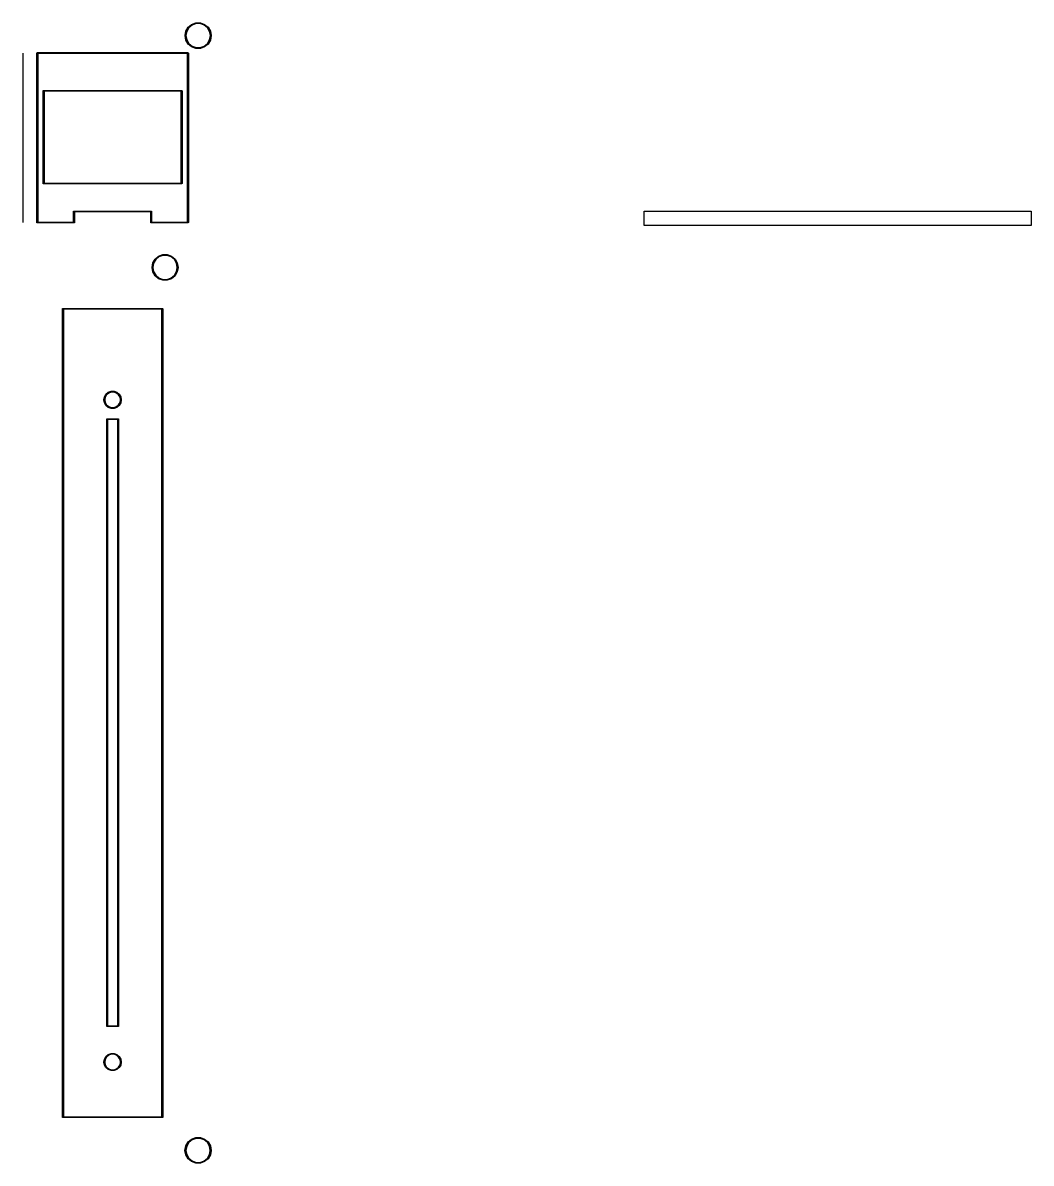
# Model space of a CAD drawing. Extents: x -49 to 2352, y 491 to 1544.
# Drawn here: x 1800 to 2352, y 513 to 1138 of the extents above; entities that cross this region are included whole.
import ezdxf

# ---------------------------------------------------------------- set-up
doc = ezdxf.new("R2010")
doc.units = 0
doc.layers.add('Cuts', color=7, linetype='CONTINUOUS')
doc.layers.add('Silkscreen', color=7, linetype='CONTINUOUS')

msp = doc.modelspace()

# ---------------------------------------------------------------- linework, layer by layer
at = {"layer": 'Cuts', "color": 1}
msp.add_lwpolyline([(2140.2656, 1026.760304), (2140.2656, 1034.662875), (2352.262672, 1034.662875), (2352.262672, 1026.760304), (2140.2656, 1026.760304)], close=True, dxfattribs=at)
at = {"layer": 'Silkscreen', "color": 7}
for points in [[(1901.26152, 1126.193288), (1899.35968, 1124.599528), (1897.03152, 1123.751688), (1894.55216, 1123.751688), (1892.22392, 1124.599528), (1890.32208, 1126.193288), (1889.0824, 1128.340328), (1888.65304, 1130.781928), (1889.0824, 1133.223528), (1890.32208, 1135.370568), (1892.22392, 1136.964328), (1894.55216, 1137.812168), (1897.03152, 1137.812168), (1899.35968, 1136.964328), (1901.26152, 1135.370568), (1902.5012, 1133.223528), (1902.93056, 1130.781928), (1902.5012, 1128.340328), (1901.26152, 1126.193288)], [(1900.91384, 1135.079128), (1899.13592, 1136.571528), (1896.95288, 1137.365528), (1894.63072, 1137.365528), (1892.44768, 1136.571528), (1890.66984, 1135.079128), (1889.50872, 1133.068408), (1889.10656, 1130.781928), (1889.50872, 1128.495448), (1890.66984, 1126.484728), (1892.44768, 1124.992328), (1894.63072, 1124.198328), (1896.95288, 1124.198328), (1899.13592, 1124.992328), (1900.91384, 1126.484728), (1902.07488, 1128.495448), (1902.47704, 1130.781928), (1902.07488, 1133.068408), (1900.91384, 1135.079128)], [(1799.71624, 1121.227288), (1799.71624, 1028.402088), (1799.71624, 1028.382088)], [(1807.42648, 1028.402088), (1807.42648, 1121.227288), (1807.42648, 1121.247288)], [(1807.42952, 1121.266568), (1807.43752, 1121.285768)], [(1807.42952, 1121.246968), (1807.42952, 1121.266168)], [(1807.43552, 1121.285368), (1807.44352, 1121.304568)], [(1807.4416, 1121.304968), (1807.4504, 1121.321768)], [(1807.45064, 1121.321928), (1807.45864, 1121.340328)], [(1807.45672, 1121.340648), (1807.46872, 1121.355848), (1807.4808, 1121.373368)], [(1807.48088, 1121.373048), (1807.49608, 1121.385848)], [(1807.496, 1121.385688), (1807.508, 1121.400888)], [(1807.50808, 1121.401128), (1807.52328, 1121.410728), (1807.5384, 1121.423608)], [(1807.53832, 1121.423848), (1807.55912, 1121.431848)], [(1807.55952, 1121.430488), (1807.57472, 1121.440088)], [(1807.57464, 1121.440408), (1807.59544, 1121.440408)], [(1807.59576, 1121.443768), (1807.61416, 1121.451768)], [(1807.61392, 1121.450728), (1807.63472, 1121.450728)], [(1807.63512, 1121.450728), (1807.65352, 1121.450728)], [(1807.6532, 1121.454088), (1890.19808, 1121.454088), (1890.21648, 1121.454088)], [(1807.88, 1121.000488), (1807.88, 1028.628888), (1827.53352, 1028.628888), (1827.53352, 1034.449288), (1827.53352, 1034.469288)], [(1870.31784, 1034.449288), (1870.31784, 1028.628888), (1889.97136, 1028.628888), (1889.97136, 1121.000488), (1807.88, 1121.000488)], [(1890.21624, 1121.450728), (1890.23704, 1121.450728)], [(1890.23744, 1121.450728), (1890.25584, 1121.442728)], [(1890.2556, 1121.443768), (1890.2764, 1121.443768)], [(1890.27672, 1121.440408), (1890.29192, 1121.430808)], [(1890.29184, 1121.430488), (1890.31264, 1121.422488)], [(1890.31304, 1121.423848), (1890.32824, 1121.411048)], [(1890.32816, 1121.410808), (1890.34336, 1121.401208), (1890.35528, 1121.385928)], [(1890.35536, 1121.385688), (1890.37056, 1121.372888)], [(1890.37048, 1121.373048), (1890.38248, 1121.355448)], [(1890.38256, 1121.355768), (1890.39456, 1121.340568), (1890.40264, 1121.322248)], [(1890.40072, 1121.321928), (1890.40952, 1121.305128)], [(1890.40976, 1121.304968), (1890.41776, 1121.285768)], [(1890.41584, 1121.285368), (1890.42384, 1121.266168)], [(1890.42184, 1121.266568), (1890.42184, 1121.247368)], [(1890.42184, 1121.246968), (1890.42184, 1121.226968)], [(1890.42488, 1121.227288), (1890.42488, 1028.402088), (1890.42488, 1028.382088)], [(1810.9036, 1049.748888), (1810.9036, 1100.545688), (1810.9036, 1100.565688)], [(1810.90664, 1100.585048), (1810.91464, 1100.603448)], [(1810.90664, 1100.565368), (1810.90664, 1100.585368)], [(1810.91272, 1100.603768), (1810.92072, 1100.623768)], [(1810.91872, 1100.623448), (1810.92752, 1100.640248)], [(1810.92784, 1100.640328), (1810.93584, 1100.659528)], [(1810.93384, 1100.659128), (1810.94584, 1100.674328)], [(1810.946, 1100.674168), (1810.958, 1100.691768)], [(1810.95808, 1100.691448), (1810.97328, 1100.704248), (1810.9852, 1100.719368)], [(1810.98528, 1100.719528), (1811.00048, 1100.729128), (1811.0156, 1100.742008)], [(1811.01552, 1100.742248), (1811.03632, 1100.750248)], [(1811.03664, 1100.748888), (1811.05184, 1100.758488)], [(1811.05176, 1100.758888), (1811.07256, 1100.758888)], [(1811.07296, 1100.762168), (1811.09136, 1100.770168)], [(1811.09112, 1100.769128), (1811.11272, 1100.769128)], [(1811.11224, 1100.769128), (1811.13064, 1100.769128)], [(1811.1304, 1100.772488), (1886.72096, 1100.772488), (1886.73936, 1100.772488)], [(1811.3572, 1100.318968), (1811.3572, 1049.975608), (1886.49416, 1049.975608), (1886.49416, 1075.147288), (1886.49416, 1100.318968), (1811.3572, 1100.318968)], [(1886.73912, 1100.769128), (1886.76072, 1100.769128)], [(1886.76024, 1100.769128), (1886.77864, 1100.761128)], [(1886.7784, 1100.762168), (1886.7992, 1100.762168)], [(1886.7996, 1100.758888), (1886.8148, 1100.749288)], [(1886.81472, 1100.748888), (1886.83312, 1100.740888)], [(1886.8328, 1100.742248), (1886.8512, 1100.729448)], [(1886.85096, 1100.729208), (1886.86616, 1100.719608), (1886.87808, 1100.704328)], [(1886.87816, 1100.704168), (1886.89336, 1100.691368), (1886.90528, 1100.673848)], [(1886.90536, 1100.674168), (1886.91736, 1100.658968)], [(1886.91752, 1100.659128), (1886.92552, 1100.639928)], [(1886.92352, 1100.640328), (1886.93232, 1100.623528)], [(1886.93264, 1100.623448), (1886.94064, 1100.603448)], [(1886.93864, 1100.603768), (1886.94664, 1100.585368)], [(1886.94472, 1100.585048), (1886.94472, 1100.565048)], [(1886.94472, 1100.565368), (1886.94472, 1100.545368)], [(1886.94776, 1100.545688), (1886.94776, 1075.147288), (1886.94776, 1049.748888), (1886.94776, 1049.728888)], [(1810.90664, 1049.729208), (1810.90664, 1049.749208)], [(1810.90664, 1049.709528), (1810.90664, 1049.729528)], [(1886.94472, 1049.729208), (1886.94472, 1049.709208)], [(1810.91272, 1049.690808), (1810.90472, 1049.709208)], [(1810.91872, 1049.671128), (1810.91072, 1049.691128)], [(1810.92784, 1049.654248), (1810.91904, 1049.671048)], [(1810.93384, 1049.635448), (1810.92584, 1049.654648)], [(1810.946, 1049.620328), (1810.934, 1049.635528)], [(1810.9732, 1049.590408), (1810.958, 1049.603208), (1810.94608, 1049.620728)], [(1811.0004, 1049.565288), (1810.9852, 1049.574888), (1810.97328, 1049.590168)], [(1811.01552, 1049.552328), (1811.00032, 1049.565128)], [(1811.03664, 1049.545688), (1811.01584, 1049.553688)], [(1811.05176, 1049.535688), (1811.03656, 1049.546088)], [(1811.07296, 1049.532328), (1811.05216, 1049.532328)], [(1811.09112, 1049.525368), (1811.07272, 1049.533368)], [(1811.11224, 1049.525368), (1811.09144, 1049.525368)], [(1886.72096, 1049.522088), (1811.1304, 1049.522088), (1811.112, 1049.522088)], [(1886.73912, 1049.525368), (1886.72072, 1049.525368)], [(1886.76024, 1049.525368), (1886.73944, 1049.525368)], [(1886.7784, 1049.532328), (1886.76, 1049.524328)], [(1886.7996, 1049.535688), (1886.7788, 1049.535688)], [(1886.81472, 1049.545688), (1886.79952, 1049.535288)], [(1886.8328, 1049.552328), (1886.8144, 1049.544328)], [(1886.86608, 1049.574968), (1886.85088, 1049.565368), (1886.83256, 1049.552488)], [(1886.89328, 1049.603128), (1886.87808, 1049.590328), (1886.86616, 1049.575208)], [(1886.90536, 1049.620328), (1886.89336, 1049.602728)], [(1886.91752, 1049.635448), (1886.90552, 1049.620248)], [(1886.92352, 1049.654248), (1886.91552, 1049.635048)], [(1886.93264, 1049.671128), (1886.92384, 1049.654328)], [(1886.93864, 1049.690808), (1886.93064, 1049.670808)], [(1886.94472, 1049.709528), (1886.93672, 1049.691128)], [(1827.53656, 1034.488648), (1827.54456, 1034.507048)], [(1827.53656, 1034.468968), (1827.53656, 1034.488968)], [(1827.54264, 1034.507368), (1827.55064, 1034.527368)], [(1827.54864, 1034.527048), (1827.55744, 1034.543848)], [(1827.55776, 1034.543928), (1827.56576, 1034.563128)], [(1827.56376, 1034.562728), (1827.57576, 1034.577928)], [(1827.57592, 1034.577848), (1827.58792, 1034.594648)], [(1827.588, 1034.595048), (1827.6032, 1034.607848), (1827.61512, 1034.622968)], [(1827.6152, 1034.623208), (1827.6304, 1034.632808), (1827.64552, 1034.645688)], [(1827.64544, 1034.645848), (1827.66624, 1034.653848)], [(1827.66656, 1034.652488), (1827.68176, 1034.662088)], [(1827.68168, 1034.662488), (1827.70248, 1034.662488)], [(1827.70288, 1034.665848), (1827.72128, 1034.673848)], [(1827.72104, 1034.672808), (1827.74184, 1034.672808)], [(1827.74216, 1034.672808), (1827.76056, 1034.672808)], [(1827.76032, 1034.676088), (1870.09104, 1034.676088), (1870.10944, 1034.676088)], [(1869.86424, 1028.402088), (1869.86424, 1034.222568), (1827.98712, 1034.222568), (1827.98712, 1028.402088), (1827.98712, 1028.382088)], [(1870.1092, 1034.672808), (1870.13, 1034.672808)], [(1870.13032, 1034.672808), (1870.14872, 1034.664808)], [(1870.14848, 1034.665848), (1870.17008, 1034.665848)], [(1870.16968, 1034.662488), (1870.18488, 1034.652888)], [(1870.1848, 1034.652488), (1870.2032, 1034.644488)], [(1870.20288, 1034.645848), (1870.22128, 1034.633048)], [(1870.22104, 1034.632888), (1870.23624, 1034.623288), (1870.24816, 1034.608008)], [(1870.24824, 1034.607768), (1870.26344, 1034.594968), (1870.27536, 1034.578248)], [(1870.27544, 1034.577848), (1870.28744, 1034.562648)], [(1870.2876, 1034.562728), (1870.2956, 1034.543528)], [(1870.2936, 1034.543928), (1870.3024, 1034.527128)], [(1870.30272, 1034.527048), (1870.31072, 1034.507048)], [(1870.30872, 1034.507368), (1870.31672, 1034.488968)], [(1870.3148, 1034.488648), (1870.3148, 1034.468648)], [(1870.3148, 1034.468968), (1870.3148, 1034.448968)], [(1807.43552, 1028.344008), (1807.42752, 1028.363208)], [(1807.42952, 1028.382408), (1807.42952, 1028.402408)], [(1807.42952, 1028.362808), (1807.42952, 1028.382008)], [(1807.4416, 1028.324408), (1807.4336, 1028.343608)], [(1807.45064, 1028.307448), (1807.44184, 1028.324248)], [(1807.4688, 1028.273608), (1807.4568, 1028.288808), (1807.44872, 1028.307128)], [(1807.496, 1028.243608), (1807.4808, 1028.256408), (1807.46888, 1028.273928)], [(1807.5232, 1028.218568), (1807.508, 1028.228168), (1807.49608, 1028.243448)], [(1807.53832, 1028.205528), (1807.52312, 1028.218328)], [(1807.55952, 1028.198888), (1807.53872, 1028.206888)], [(1807.57464, 1028.188888), (1807.55944, 1028.199288)], [(1807.59576, 1028.185608), (1807.57416, 1028.185608)], [(1807.61392, 1028.178648), (1807.59552, 1028.186648)], [(1807.63512, 1028.178648), (1807.61432, 1028.178648)], [(1827.76032, 1028.175288), (1807.6532, 1028.175288), (1807.6348, 1028.175288)], [(1827.77848, 1028.178648), (1827.76008, 1028.178648)], [(1827.7996, 1028.178648), (1827.7788, 1028.178648)], [(1827.81776, 1028.185608), (1827.79936, 1028.177608)], [(1827.83896, 1028.188888), (1827.81816, 1028.188888)], [(1827.85408, 1028.198888), (1827.83888, 1028.188488)], [(1827.87216, 1028.205528), (1827.85376, 1028.197528)], [(1827.90544, 1028.228248), (1827.89024, 1028.218648), (1827.87192, 1028.205768)], [(1827.93264, 1028.256328), (1827.91744, 1028.243528), (1827.90552, 1028.228408)], [(1827.95688, 1028.288728), (1827.94488, 1028.273528), (1827.9328, 1028.256008)], [(1827.96288, 1028.307448), (1827.95488, 1028.289048)], [(1827.972, 1028.324408), (1827.9632, 1028.307608)], [(1827.978, 1028.344008), (1827.97, 1028.324808)], [(1827.98408, 1028.362808), (1827.97608, 1028.343608)], [(1827.98408, 1028.382408), (1827.98408, 1028.363208)], [(1869.87336, 1028.344008), (1869.86536, 1028.363208)], [(1869.86728, 1028.382408), (1869.86728, 1028.402408)], [(1869.86728, 1028.362808), (1869.86728, 1028.382008)], [(1869.87936, 1028.324408), (1869.87136, 1028.343608)], [(1869.88848, 1028.307448), (1869.87968, 1028.324248)], [(1869.90656, 1028.273608), (1869.89456, 1028.288808), (1869.88648, 1028.307128)], [(1869.93384, 1028.243608), (1869.91864, 1028.256408), (1869.90672, 1028.273928)], [(1869.96104, 1028.218568), (1869.94584, 1028.228168), (1869.93392, 1028.243448)], [(1869.97616, 1028.205528), (1869.96096, 1028.218328)], [(1869.99728, 1028.198888), (1869.97648, 1028.206888)], [(1870.0124, 1028.188888), (1869.9972, 1028.199288)], [(1870.0336, 1028.185608), (1870.0128, 1028.185608)], [(1870.05176, 1028.178648), (1870.03336, 1028.186648)], [(1870.07288, 1028.178648), (1870.05208, 1028.178648)], [(1890.19808, 1028.175288), (1870.09104, 1028.175288), (1870.07264, 1028.175288)], [(1890.21624, 1028.178648), (1890.19784, 1028.178648)], [(1890.23744, 1028.178648), (1890.21664, 1028.178648)], [(1890.2556, 1028.185608), (1890.2372, 1028.177608)], [(1890.27672, 1028.188888), (1890.25592, 1028.188888)], [(1890.29184, 1028.198888), (1890.27664, 1028.188488)], [(1890.31304, 1028.205528), (1890.29224, 1028.197528)], [(1890.34328, 1028.228248), (1890.32808, 1028.218648), (1890.31296, 1028.205768)], [(1890.37048, 1028.256328), (1890.35528, 1028.243528), (1890.34336, 1028.228408)], [(1890.39464, 1028.288728), (1890.38264, 1028.273528), (1890.37056, 1028.256008)], [(1890.40072, 1028.307448), (1890.39272, 1028.289048)], [(1890.40976, 1028.324408), (1890.40096, 1028.307608)], [(1890.41584, 1028.344008), (1890.40784, 1028.324808)], [(1890.42184, 1028.362808), (1890.41384, 1028.343608)], [(1890.42184, 1028.382408), (1890.42184, 1028.363208)], [(1883.11984, 999.201128), (1881.218, 997.607368), (1878.88976, 996.759608), (1876.4104, 996.759608), (1874.08224, 997.607368), (1872.18032, 999.201128), (1870.94064, 1001.348248), (1870.51128, 1003.789768), (1870.94064, 1006.231368), (1872.18032, 1008.378408), (1874.08224, 1009.972168), (1876.4104, 1010.820008), (1878.88976, 1010.820008), (1881.218, 1009.972168), (1883.11984, 1008.378408), (1884.35952, 1006.231368), (1884.78888, 1003.789768), (1884.35952, 1001.348248), (1883.11984, 999.201128)], [(1882.77208, 1008.086968), (1880.99424, 1009.579448), (1878.81112, 1010.373448), (1876.48904, 1010.373448), (1874.306, 1009.579448), (1872.52808, 1008.086968), (1871.36696, 1006.076248), (1870.96488, 1003.789768), (1871.36696, 1001.503368), (1872.52808, 999.492648), (1874.306, 998.000168), (1876.48904, 997.206168), (1878.81112, 997.206168), (1880.99424, 998.000168), (1882.77208, 999.492648), (1883.9332, 1001.503368), (1884.33528, 1003.789768), (1883.9332, 1006.076248), (1882.77208, 1008.086968)], [(1821.48632, 538.152008), (1821.48632, 981.112648), (1821.48632, 981.131848)], [(1821.48936, 981.151928), (1821.49736, 981.170328)], [(1821.48936, 981.132248), (1821.48936, 981.152248)], [(1821.49536, 981.170648), (1821.50336, 981.190648)], [(1821.50144, 981.190328), (1821.51024, 981.207128)], [(1821.51048, 981.207288), (1821.51848, 981.225688)], [(1821.51656, 981.226008), (1821.52856, 981.241208), (1821.54064, 981.258728)], [(1821.54072, 981.258408), (1821.55592, 981.271208)], [(1821.55584, 981.271048), (1821.56784, 981.286248)], [(1821.56792, 981.286488), (1821.58312, 981.296088), (1821.59824, 981.308968)], [(1821.59816, 981.309208), (1821.61896, 981.317208)], [(1821.61936, 981.315848), (1821.63456, 981.325448)], [(1821.63448, 981.325768), (1821.65528, 981.325768)], [(1821.6556, 981.329128), (1821.674, 981.337128)], [(1821.67376, 981.336088), (1821.69456, 981.336088)], [(1821.69496, 981.336088), (1821.71336, 981.336088)], [(1821.71304, 981.339368), (1876.13824, 981.339368), (1876.15664, 981.339368)], [(1876.1564, 981.336088), (1876.1772, 981.336088)], [(1876.1776, 981.336088), (1876.196, 981.328088)], [(1876.19576, 981.329128), (1876.21656, 981.329128)], [(1876.21688, 981.325768), (1876.23208, 981.316168)], [(1876.232, 981.315848), (1876.2504, 981.307848)], [(1876.25016, 981.309208), (1876.26856, 981.296408)], [(1876.26832, 981.296168), (1876.28352, 981.286568), (1876.29544, 981.271288)], [(1876.29552, 981.271048), (1876.31072, 981.258248)], [(1876.31064, 981.258408), (1876.32264, 981.240808)], [(1876.32272, 981.241128), (1876.33472, 981.225928), (1876.3428, 981.207608)], [(1876.34088, 981.207288), (1876.34968, 981.190488)], [(1876.34992, 981.190328), (1876.35792, 981.170328)], [(1876.356, 981.170648), (1876.364, 981.152248)], [(1876.362, 981.151928), (1876.362, 981.131928)], [(1876.362, 981.132248), (1876.362, 981.113048)], [(1876.36504, 981.112648), (1876.36504, 757.364568), (1876.36504, 538.152008), (1876.36504, 538.133608)], [(1821.93984, 980.885848), (1821.93984, 538.378808), (1875.91152, 538.378808), (1875.91152, 757.364568), (1875.91152, 980.885848), (1821.93984, 980.885848)], [(1852.5752, 928.162968), (1851.30528, 927.098648), (1849.75112, 926.533208), (1848.10024, 926.533208), (1846.54304, 927.098648), (1845.27616, 928.162968), (1844.45072, 929.594008), (1844.16344, 931.222888), (1844.45072, 932.851688), (1845.27616, 934.284008), (1846.54304, 935.347128), (1848.10024, 935.912808), (1849.75112, 935.912808), (1851.30528, 935.347128), (1852.5752, 934.284008), (1853.40064, 932.851688), (1853.68792, 931.222888), (1853.40064, 929.594008), (1852.5752, 928.162968)], [(1852.22744, 933.992488), (1851.07848, 934.954328), (1849.67248, 935.466248), (1848.17888, 935.466248), (1846.76984, 934.954328), (1845.62392, 933.992488), (1844.87704, 932.696568), (1844.61704, 931.222888), (1844.87704, 929.749128), (1845.62392, 928.453208), (1846.76984, 927.491688), (1848.17888, 926.980728), (1849.67248, 926.980728), (1851.07848, 927.491688), (1852.22744, 928.453208), (1852.97432, 929.749128), (1853.23432, 931.222888), (1852.97432, 932.696568), (1852.22744, 933.992488)], [(1845.67528, 588.041768), (1845.67528, 920.640168), (1845.67528, 920.658568)], [(1845.67832, 920.679528), (1845.68632, 920.697928)], [(1845.67832, 920.658328), (1845.67832, 920.679128)], [(1845.68432, 920.697608), (1845.69232, 920.718408)], [(1845.6904, 920.718808), (1845.6992, 920.734008)], [(1845.69944, 920.733928), (1845.70744, 920.754728)], [(1845.70552, 920.755128), (1845.71752, 920.770328)], [(1845.7176, 920.770168), (1845.7296, 920.785368), (1845.74488, 920.797288)], [(1845.7448, 920.797448), (1845.7568, 920.812648)], [(1845.75696, 920.812568), (1845.77216, 920.824568)], [(1845.772, 920.824648), (1845.7872, 920.836648), (1845.80792, 920.844728)], [(1845.80832, 920.842808), (1845.82352, 920.851608)], [(1845.82344, 920.851848), (1845.84424, 920.859848)], [(1845.84464, 920.857928), (1845.86304, 920.865928)], [(1845.86272, 920.863928), (1845.88352, 920.863928)], [(1845.88392, 920.863928), (1845.90232, 920.863928)], [(1845.90208, 920.866968), (1851.94928, 920.866968), (1851.96768, 920.866968)], [(1851.72256, 920.413448), (1846.1288, 920.413448), (1846.1288, 588.268568), (1848.92568, 588.268568), (1851.72256, 588.268568), (1851.72256, 920.413448)], [(1851.96744, 920.863928), (1851.98824, 920.863928)], [(1851.98864, 920.863928), (1852.00704, 920.855928)], [(1852.00672, 920.857928), (1852.02752, 920.849928)], [(1852.02792, 920.851848), (1852.04312, 920.843048)], [(1852.04304, 920.842808), (1852.06144, 920.834808)], [(1852.0612, 920.836728), (1852.0796, 920.824728)], [(1852.07928, 920.824648), (1852.09448, 920.812648), (1852.1064, 920.797368)], [(1852.10656, 920.797448), (1852.12176, 920.785448)], [(1852.12168, 920.785288), (1852.13368, 920.770088), (1852.14576, 920.754968)], [(1852.14584, 920.755128), (1852.15384, 920.734328)], [(1852.15192, 920.733928), (1852.16072, 920.718728)], [(1852.16096, 920.718808), (1852.16896, 920.698008)], [(1852.16696, 920.697608), (1852.17496, 920.679208)], [(1852.17304, 920.679528), (1852.17304, 920.658728)], [(1852.17304, 920.658328), (1852.17304, 920.639928)], [(1852.17608, 920.640168), (1852.17608, 588.041768), (1852.17608, 588.023368)], [(1845.68432, 587.984328), (1845.67632, 588.002728)], [(1845.67832, 588.023608), (1845.67832, 588.042008)], [(1845.67832, 588.002488), (1845.67832, 588.023288)], [(1845.6904, 587.963128), (1845.6824, 587.984728)], [(1845.69944, 587.948008), (1845.69064, 587.963208)], [(1845.70552, 587.929928), (1845.69752, 587.948328)], [(1845.7448, 587.884568), (1845.7296, 587.896568), (1845.71768, 587.911848), (1845.7056, 587.930168)], [(1845.75696, 587.869448), (1845.74496, 587.884648)], [(1845.78712, 587.845208), (1845.77192, 587.857208), (1845.7568, 587.869288)], [(1845.80832, 587.839208), (1845.78752, 587.847208)], [(1845.82344, 587.830088), (1845.80824, 587.838888)], [(1845.84464, 587.824088), (1845.82384, 587.832088)], [(1845.86272, 587.818008), (1845.84432, 587.826008)], [(1845.88392, 587.818008), (1845.86312, 587.818008)], [(1851.94928, 587.814968), (1848.92568, 587.814968), (1845.90208, 587.814968), (1845.88368, 587.814968)], [(1851.96744, 587.818008), (1851.94904, 587.818008)], [(1851.98864, 587.818008), (1851.96784, 587.818008)], [(1852.00672, 587.824088), (1851.98832, 587.816088)], [(1852.02792, 587.830088), (1852.00712, 587.822088)], [(1852.04304, 587.839208), (1852.02784, 587.830408)], [(1852.0612, 587.845208), (1852.0428, 587.837208)], [(1852.07928, 587.857288), (1852.06088, 587.845288)], [(1852.0944, 587.869448), (1852.0792, 587.857448)], [(1852.13376, 587.911768), (1852.12176, 587.896568), (1852.10648, 587.884648), (1852.09456, 587.869368)], [(1852.14584, 587.929928), (1852.13384, 587.911528)], [(1852.15192, 587.948008), (1852.14392, 587.929608)], [(1852.16096, 587.963128), (1852.15216, 587.947928)], [(1852.16696, 587.984328), (1852.15896, 587.962728)], [(1852.17304, 588.002488), (1852.16504, 587.984088)], [(1852.17304, 588.023608), (1852.17304, 588.002808)], [(1852.5752, 565.328328), (1851.30528, 564.264008), (1849.75112, 563.698568), (1848.10024, 563.698568), (1846.54304, 564.264008), (1845.27616, 565.328328), (1844.45072, 566.758488), (1844.16344, 568.388248), (1844.45072, 570.017928), (1845.27616, 571.448168), (1846.54304, 572.512408), (1848.10024, 573.077848), (1849.75112, 573.077848), (1851.30528, 572.512408), (1852.5752, 571.448168), (1853.40064, 570.017928), (1853.68792, 568.388248), (1853.40064, 566.758488), (1852.5752, 565.328328)], [(1852.22744, 571.157848), (1851.07848, 572.119368), (1849.67248, 572.630328), (1848.17888, 572.630328), (1846.76984, 572.119368), (1845.62392, 571.157848), (1844.87704, 569.860728), (1844.61704, 568.388248), (1844.87704, 566.915688), (1845.62392, 565.618568), (1846.76984, 564.657048), (1848.17888, 564.146088), (1849.67248, 564.146088), (1851.07848, 564.657048), (1852.22744, 565.618568), (1852.97432, 566.915688), (1853.23432, 568.388248), (1852.97432, 569.860728), (1852.22744, 571.157848)], [(1821.49536, 538.094568), (1821.48736, 538.112968)], [(1821.48936, 538.133848), (1821.48936, 538.152248)], [(1821.48936, 538.112728), (1821.48936, 538.133528)], [(1821.50144, 538.073368), (1821.49344, 538.094968)], [(1821.51048, 538.058248), (1821.50168, 538.073448)], [(1821.51656, 538.040168), (1821.50856, 538.058568)], [(1821.56792, 537.979688), (1821.55592, 537.994888), (1821.54064, 538.006808), (1821.52872, 538.022088), (1821.51664, 538.040408)], [(1821.59816, 537.955448), (1821.58296, 537.967448), (1821.56784, 537.979528)], [(1821.61936, 537.949448), (1821.59856, 537.957448)], [(1821.63448, 537.940328), (1821.61928, 537.949128)], [(1821.6556, 537.934328), (1821.6348, 537.942328)], [(1821.67376, 537.928248), (1821.65536, 537.936248)], [(1821.69496, 537.928248), (1821.67416, 537.928248)], [(1876.13824, 537.925208), (1821.71304, 537.925208), (1821.69464, 537.925208)], [(1876.1564, 537.928248), (1876.138, 537.928248)], [(1876.1776, 537.928248), (1876.1568, 537.928248)], [(1876.19576, 537.934328), (1876.17736, 537.926328)], [(1876.21688, 537.940328), (1876.19608, 537.932328)], [(1876.232, 537.949448), (1876.2168, 537.940648)], [(1876.25016, 537.955448), (1876.23176, 537.947448)], [(1876.26832, 537.967528), (1876.24992, 537.955528)], [(1876.32272, 538.022008), (1876.31072, 538.006808), (1876.29544, 537.994888), (1876.28352, 537.979608), (1876.26824, 537.967688)], [(1876.3348, 538.040168), (1876.3228, 538.021768)], [(1876.34088, 538.058248), (1876.33288, 538.039848)], [(1876.34992, 538.073368), (1876.34112, 538.058168)], [(1876.356, 538.094568), (1876.348, 538.072968)], [(1876.362, 538.112728), (1876.354, 538.094328)], [(1876.362, 538.133848), (1876.362, 538.113048)], [(1901.18816, 515.420408), (1899.28624, 513.826968), (1896.95808, 512.980328), (1894.47872, 512.980328), (1892.14752, 513.826968), (1890.24864, 515.420408), (1889.00896, 517.567208), (1888.5796, 520.010248), (1889.00896, 522.453368), (1890.24864, 524.600168), (1892.14752, 526.193608), (1894.47872, 527.040168), (1896.95808, 527.040168), (1899.28624, 526.193608), (1901.18816, 524.600168), (1902.42784, 522.453368), (1902.8572, 520.010248), (1902.42784, 517.567208), (1901.18816, 515.420408)], [(1901.26152, 515.420408), (1899.35968, 513.826968), (1897.03152, 512.980328), (1894.55216, 512.980328), (1892.22392, 513.826968), (1890.32208, 515.420408), (1889.0824, 517.567208), (1888.65304, 520.010248), (1889.0824, 522.453368), (1890.32208, 524.600168), (1892.22392, 526.193608), (1894.55216, 527.040168)], [(1900.8404, 524.306808), (1899.05952, 525.800488), (1896.87944, 526.592728), (1894.55736, 526.592728), (1892.37424, 525.800488), (1890.5964, 524.306808), (1889.43528, 522.296168), (1889.0332, 520.010248), (1889.43528, 517.724408), (1890.5964, 515.713688), (1892.37424, 514.220008), (1894.55736, 513.427848), (1896.87944, 513.427848), (1899.05952, 514.220008), (1900.8404, 515.713688), (1902.00152, 517.724408), (1902.4036, 520.010248), (1902.00152, 522.296168), (1900.8404, 524.306808)], [(1900.91384, 524.306808), (1899.13592, 525.800488), (1896.95288, 526.592728), (1894.63072, 526.592728), (1892.44768, 525.800488), (1890.66984, 524.306808), (1889.50872, 522.296168), (1889.10656, 520.010248), (1889.50872, 517.724408), (1890.66984, 515.713688), (1892.44768, 514.220008), (1894.63072, 513.427848), (1896.95288, 513.427848), (1899.13592, 514.220008), (1900.91384, 515.713688), (1902.07488, 517.724408), (1902.47704, 520.010248), (1902.07488, 522.296168), (1900.91384, 524.306808)], [(1897.03152, 527.040168), (1899.35968, 526.193608), (1901.26152, 524.600168), (1902.5012, 522.453368), (1902.93056, 520.010248), (1902.5012, 517.567208), (1901.26152, 515.420408)]]:
    msp.add_lwpolyline(points, dxfattribs=at)

doc.saveas('drawing.dxf')
